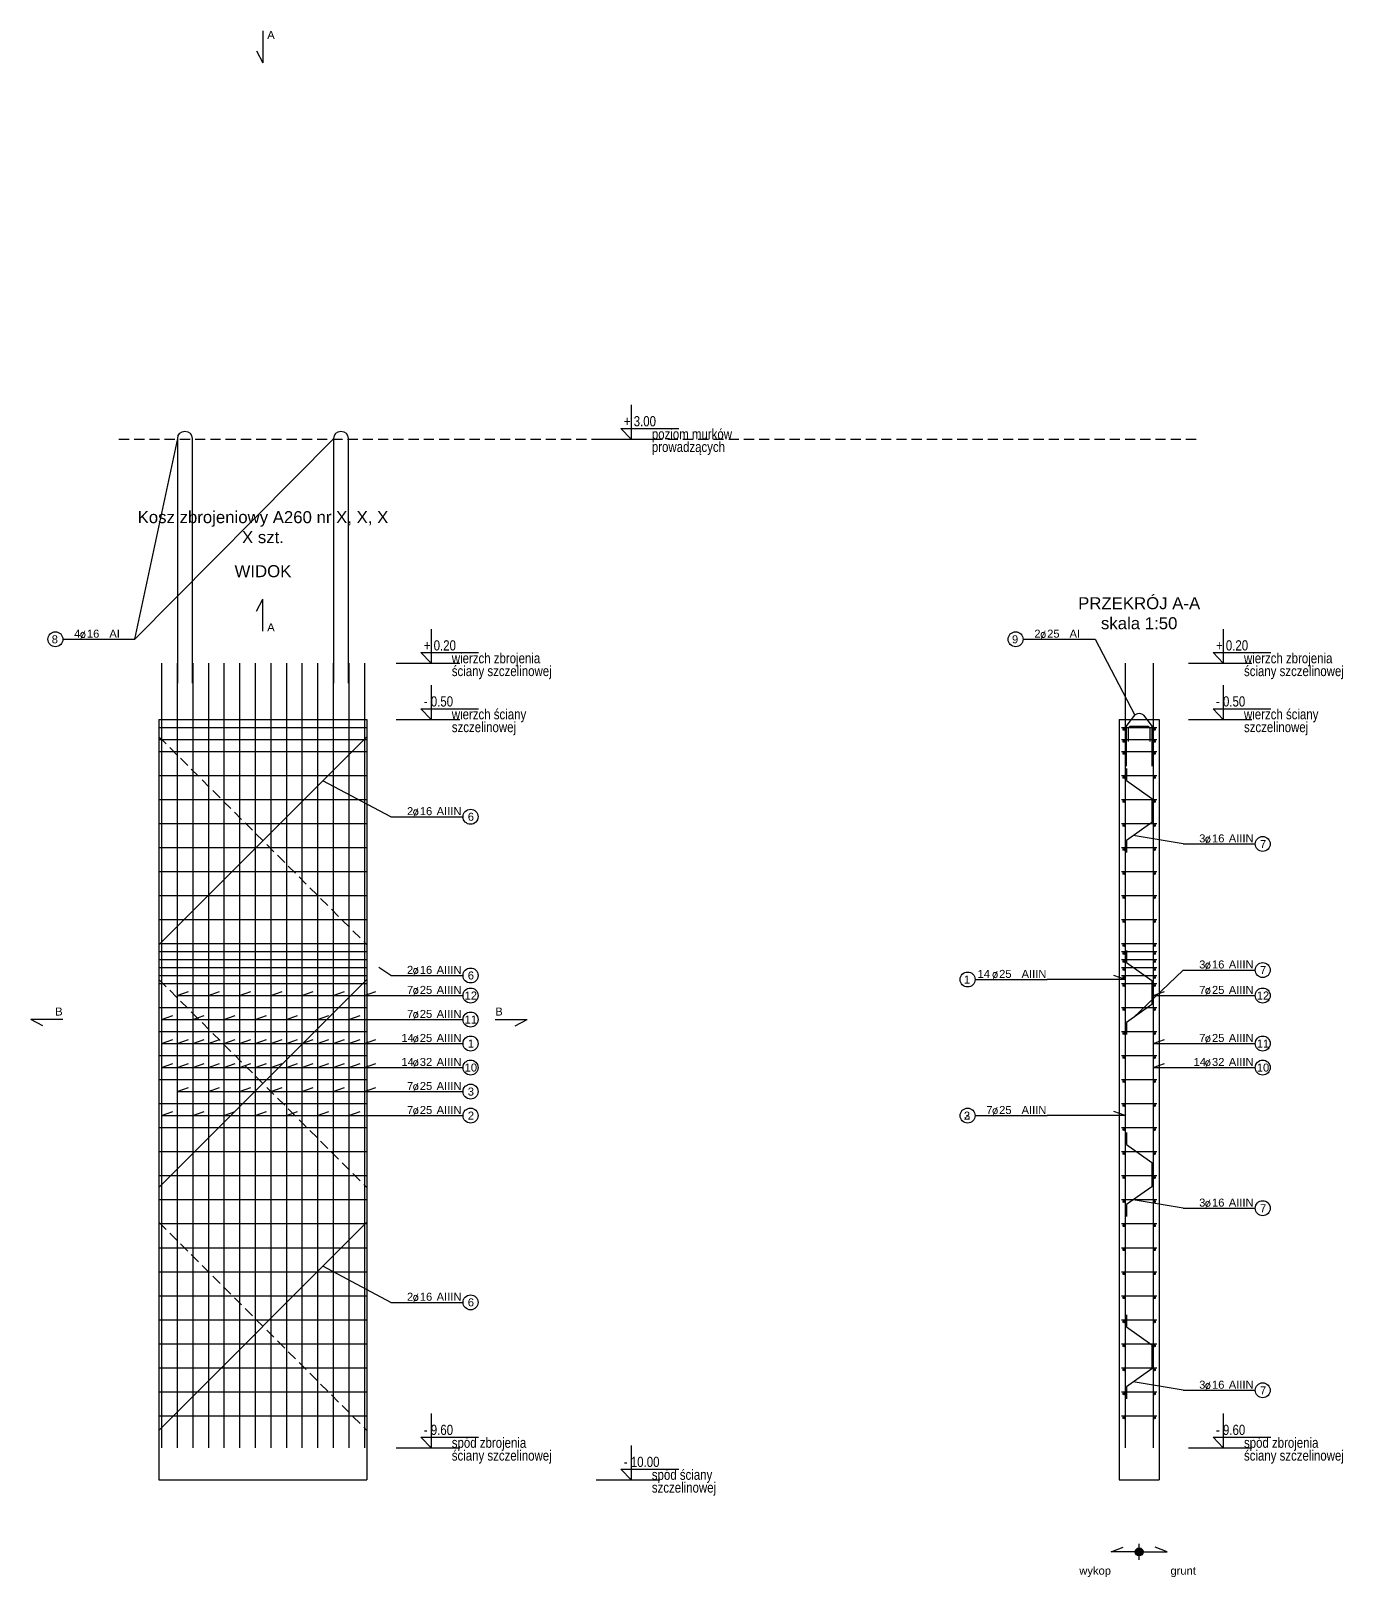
# Model space of a CAD drawing. Extents: x -5033 to 9347, y -17890 to -2362.
# Drawn here: x -1160 to 480, y -15882 to -13950 of the extents above; entities that cross this region are included whole.
import ezdxf
from ezdxf.enums import TextEntityAlignment as Align

# ---------------------------------------------------------------- set-up
doc = ezdxf.new("R2010")
doc.units = 0
doc.header["$MEASUREMENT"] = 0
doc.linetypes.add('DASHED', pattern=[19.05, 12.7, -6.35])
for name, color, linetype in [('__SOL-KOTY_WYSOKOSCIOWE', 4, 'CONTINUOUS'), ('__SOL-OPISY', 4, 'CONTINUOUS'), ('__SOL-PRZERYWANA', 253, 'DASHED'), ('__SOL-WIDOK', 4, 'CONTINUOUS'), ('__SOL-ZBROJENIE', 3, 'CONTINUOUS')]:
    doc.layers.add(name, color=color, linetype=linetype)
doc.styles.add('ARIAL', font='arial.ttf', dxfattribs={"height": 2.5})
doc.styles.add('SIMPLEX', font='SIMPLEX.SHX', dxfattribs={"width": 0.8})
doc.styles.get("Standard").update_dxf_attribs({"font": 'arial.ttf'})

# ---------------------------------------------------------------- blocks, each defined once
blk = doc.blocks.new('OPIS_PRAWY')
at = {"layer": '__SOL-OPISY'}
blk.add_line((0, 0), (90, 0), dxfattribs=at)
blk.add_circle((99.4, 0), 9.36, dxfattribs=at)
at = {"layer": '__SOL-OPISY', "style": 'SIMPLEX', "width": 0.9}
blk.add_text(' %%c ', height=10, dxfattribs=at).set_placement((20.9, 0.5))
at = {"layer": '__SOL-OPISY', "style": 'ARIAL', "width": 0.8}
blk.add_attdef('ILOSC', text='', height=10, dxfattribs=at).set_placement((27.1, 0.1), align=Align.RIGHT)
for tag, p in [('SREDNICA', (35.4, 0.1)), ('STAL', (58.4, 0.5))]:
    blk.add_attdef(tag, p, '', height=10, dxfattribs=at)
for tag, p in [('NUMER', (99.4, 0)), ('DLUGOSC', (52.8, -6.1))]:
    blk.add_attdef(tag, text='', height=10, dxfattribs=at).set_placement(p, align=Align.MIDDLE)
blk = doc.blocks.new('OPIS_LEWY')
at = {"layer": '__SOL-OPISY'}
blk.add_line((-90, 0), (0, 0), dxfattribs=at)
blk.add_circle((-99.4, 0), 9.36, dxfattribs=at)
at = {"layer": '__SOL-OPISY', "style": 'SIMPLEX', "width": 0.9}
blk.add_text(' %%c ', height=10, dxfattribs=at).set_placement((-75, 0.5))
at = {"layer": '__SOL-OPISY', "style": 'ARIAL', "width": 0.8}
for tag, p in [('NUMER', (-99.4, 0)), ('DLUGOSC', (-58.9, -6.6))]:
    blk.add_attdef(tag, text='', height=10, dxfattribs=at).set_placement(p, align=Align.MIDDLE)
blk.add_attdef('ILOSC', text='', height=10, dxfattribs=at).set_placement((-74, 0.1), align=Align.RIGHT)
for tag, p in [('SREDNICA', (-65.8, 0.1)), ('STAL', (-42.7, 0.3))]:
    blk.add_attdef(tag, p, '', height=10, dxfattribs=at)
blk = doc.blocks.new('KOTA')
at = {"layer": '__SOL-KOTY_WYSOKOSCIOWE'}
for p, q in [((0, 33.4), (0, 0)), ((-34, 0), (28, 0)), ((0, 0), (-9.9, 10.4)), ((-9.9, 10.4), (46.5, 10.4))]:
    blk.add_line(p, q, dxfattribs=at)
at = {"layer": '__SOL-KOTY_WYSOKOSCIOWE', "style": 'ARIAL', "width": 0.8}
blk.add_attdef('RZEDNA', (500.5, 15.9), '', height=10.4, dxfattribs=at)

msp = doc.modelspace()

# ---------------------------------------------------------------- hatches: boundary and pattern name
at = {"layer": '__SOL-OPISY'}
msp.add_hatch(color=256, dxfattribs=at).paths.add_polyline_path([(230, -15850, 1), (220, -15850, 1)])
at = {"layer": '__SOL-ZBROJENIE'}
for points in [[(207.2, -14822.5, 1), (204.8, -14822.5, 1)], [(245.2, -14822.5, 1), (242.8, -14822.5, 1)], [(207.2, -14837.5, 1), (204.8, -14837.5, 1)], [(207.2, -14852.5, 1), (204.8, -14852.5, 1)], [(245.2, -14837.5, 1), (242.8, -14837.5, 1)], [(245.2, -14852.5, 1), (242.8, -14852.5, 1)], [(207.2, -14882.5, 1), (204.8, -14882.5, 1)], [(245.2, -14882.5, 1), (242.8, -14882.5, 1)], [(207.2, -14912.5, 1), (204.8, -14912.5, 1)], [(245.2, -14912.5, 1), (242.8, -14912.5, 1)], [(207.2, -14942.5, 1), (204.8, -14942.5, 1)], [(245.2, -14942.5, 1), (242.8, -14942.5, 1)], [(207.2, -14972.5, 1), (204.8, -14972.5, 1)], [(245.2, -14972.5, 1), (242.8, -14972.5, 1)], [(207.2, -15002.5, 1), (204.8, -15002.5, 1)], [(245.2, -15002.5, 1), (242.8, -15002.5, 1)], [(207.2, -15032.5, 1), (204.8, -15032.5, 1)], [(245.2, -15032.5, 1), (242.8, -15032.5, 1)], [(207.2, -15062.5, 1), (204.8, -15062.5, 1)], [(245.2, -15062.5, 1), (242.8, -15062.5, 1)], [(207.2, -15092.5, 1), (204.8, -15092.5, 1)], [(207.2, -15102.5, 1), (204.8, -15102.5, 1)], [(245.2, -15092.5, 1), (242.8, -15092.5, 1)], [(245.2, -15102.5, 1), (242.8, -15102.5, 1)], [(207.2, -15112.5, 1), (204.8, -15112.5, 1)], [(207.2, -15122.5, 1), (204.8, -15122.5, 1)], [(245.2, -15112.5, 1), (242.8, -15112.5, 1)], [(245.2, -15122.5, 1), (242.8, -15122.5, 1)], [(207.2, -15132.5, 1), (204.8, -15132.5, 1)], [(207.2, -15142.5, 1), (204.8, -15142.5, 1)], [(245.2, -15132.5, 1), (242.8, -15132.5, 1)], [(245.2, -15142.5, 1), (242.8, -15142.5, 1)], [(207.2, -15172.5, 1), (204.8, -15172.5, 1)], [(245.2, -15172.5, 1), (242.8, -15172.5, 1)], [(207.2, -15202.5, 1), (204.8, -15202.5, 1)], [(245.2, -15202.5, 1), (242.8, -15202.5, 1)], [(207.2, -15232.5, 1), (204.8, -15232.5, 1)], [(245.2, -15232.5, 1), (242.8, -15232.5, 1)], [(207.2, -15262.5, 1), (204.8, -15262.5, 1)], [(245.2, -15262.5, 1), (242.8, -15262.5, 1)], [(207.2, -15292.5, 1), (204.8, -15292.5, 1)], [(245.2, -15292.5, 1), (242.8, -15292.5, 1)], [(207.2, -15322.5, 1), (204.8, -15322.5, 1)], [(245.2, -15322.5, 1), (242.8, -15322.5, 1)], [(207.2, -15352.5, 1), (204.8, -15352.5, 1)], [(245.2, -15352.5, 1), (242.8, -15352.5, 1)], [(207.2, -15382.5, 1), (204.8, -15382.5, 1)], [(245.2, -15382.5, 1), (242.8, -15382.5, 1)], [(207.2, -15412.5, 1), (204.8, -15412.5, 1)], [(245.2, -15412.5, 1), (242.8, -15412.5, 1)], [(207.2, -15442.5, 1), (204.8, -15442.5, 1)], [(245.2, -15442.5, 1), (242.8, -15442.5, 1)], [(207.2, -15472.5, 1), (204.8, -15472.5, 1)], [(245.2, -15472.5, 1), (242.8, -15472.5, 1)], [(207.2, -15502.5, 1), (204.8, -15502.5, 1)], [(245.2, -15502.5, 1), (242.8, -15502.5, 1)], [(207.2, -15532.5, 1), (204.8, -15532.5, 1)], [(245.2, -15532.5, 1), (242.8, -15532.5, 1)], [(207.2, -15562.5, 1), (204.8, -15562.5, 1)], [(245.2, -15562.5, 1), (242.8, -15562.5, 1)], [(207.2, -15592.5, 1), (204.8, -15592.5, 1)], [(245.2, -15592.5, 1), (242.8, -15592.5, 1)], [(207.2, -15622.5, 1), (204.8, -15622.5, 1)], [(245.2, -15622.5, 1), (242.8, -15622.5, 1)], [(207.2, -15652.5, 1), (204.8, -15652.5, 1)], [(245.2, -15652.5, 1), (242.8, -15652.5, 1)], [(207.2, -15682.5, 1), (204.8, -15682.5, 1)], [(245.2, -15682.5, 1), (242.8, -15682.5, 1)]]:
    msp.add_hatch(color=256, dxfattribs=at).paths.add_polyline_path(points)

# ---------------------------------------------------------------- linework, layer by layer
at = {"layer": '__SOL-OPISY'}
for p, q in [((-870, -13950), (-870, -13990)), ((-878, -13975), (-870, -13990)), ((-1030, -14710), (-976.5, -14459)), ((-1030, -14710), (-781.5, -14459)), ((-878, -14675), (-870, -14660)), ((-870, -14700), (-870, -14660)), ((170, -14710), (219.4, -14804.9)), ((-710, -14931.7), (-795, -14886.7)), ((280, -14965.7), (217.52, -14955.2)), ((-710, -15130), (-725, -15120)), ((280, -15123.2), (217.52, -15182.7)), ((207.5, -15135), (110, -15135)), ((207.5, -15135), (193.41, -15129.9)), ((-977.25, -15155), (-963.15, -15149.9)), ((-977.25, -15155), (-710, -15155)), ((-938.25, -15155), (-924.15, -15149.9)), ((-899.25, -15155), (-885.15, -15149.9)), ((-860.25, -15155), (-846.15, -15149.9)), ((-821.25, -15155), (-807.15, -15149.9)), ((-782.25, -15155), (-768.15, -15149.9)), ((-743.25, -15155), (-729.15, -15149.9)), ((242.5, -15155), (256.6, -15149.9)), ((242.5, -15155), (280, -15155)), ((-996.75, -15185), (-982.65, -15179.9)), ((-957.75, -15185), (-943.65, -15179.9)), ((-918.75, -15185), (-904.65, -15179.9)), ((-879.75, -15185), (-865.65, -15179.9)), ((-840.75, -15185), (-826.65, -15179.9)), ((-801.75, -15185), (-787.65, -15179.9)), ((-762.75, -15185), (-748.65, -15179.9)), ((-1120, -15185), (-1160, -15185)), ((-1145, -15193), (-1160, -15185)), ((-996.75, -15185), (-710, -15185)), ((-580, -15185), (-540, -15185)), ((-555, -15193), (-540, -15185)), ((-996.75, -15215), (-982.65, -15209.9)), ((-996.75, -15215), (-710, -15215)), ((-977.25, -15215), (-963.15, -15209.9)), ((-957.75, -15215), (-943.65, -15209.9)), ((-938.25, -15215), (-924.15, -15209.9)), ((-918.75, -15215), (-904.65, -15209.9)), ((-899.25, -15215), (-885.15, -15209.9)), ((-879.75, -15215), (-865.65, -15209.9)), ((-860.25, -15215), (-846.15, -15209.9)), ((-840.75, -15215), (-826.65, -15209.9)), ((-821.25, -15215), (-807.15, -15209.9)), ((-801.75, -15215), (-787.65, -15209.9)), ((-782.25, -15215), (-768.15, -15209.9)), ((-762.75, -15215), (-748.65, -15209.9)), ((-743.25, -15215), (-729.15, -15209.9)), ((242.5, -15215), (256.6, -15209.9)), ((242.5, -15215), (280, -15215)), ((-996.75, -15245), (-982.65, -15239.9)), ((-996.75, -15245), (-710, -15245)), ((-977.25, -15245), (-963.15, -15239.9)), ((-957.75, -15245), (-943.65, -15239.9)), ((-938.25, -15245), (-924.15, -15239.9)), ((-918.75, -15245), (-904.65, -15239.9)), ((-899.25, -15245), (-885.15, -15239.9)), ((-879.75, -15245), (-865.65, -15239.9)), ((-860.25, -15245), (-846.15, -15239.9)), ((-840.75, -15245), (-826.65, -15239.9)), ((-821.25, -15245), (-807.15, -15239.9)), ((-801.75, -15245), (-787.65, -15239.9)), ((-782.25, -15245), (-768.15, -15239.9)), ((-762.75, -15245), (-748.65, -15239.9)), ((-743.25, -15245), (-729.15, -15239.9)), ((242.5, -15245), (256.6, -15239.9)), ((242.5, -15245), (280, -15245)), ((-977.25, -15275), (-963.15, -15269.9)), ((-977.25, -15275), (-710, -15275)), ((-938.25, -15275), (-924.15, -15269.9)), ((-899.25, -15275), (-885.15, -15269.9)), ((-860.25, -15275), (-846.15, -15269.9)), ((-821.25, -15275), (-807.15, -15269.9)), ((-782.25, -15275), (-768.15, -15269.9)), ((-743.25, -15275), (-729.15, -15269.9)), ((-996.75, -15305), (-982.65, -15299.9)), ((-996.75, -15305), (-710, -15305)), ((-957.75, -15305), (-943.65, -15299.9)), ((-918.75, -15305), (-904.65, -15299.9)), ((-879.75, -15305), (-865.65, -15299.9)), ((-840.75, -15305), (-826.65, -15299.9)), ((-801.75, -15305), (-787.65, -15299.9)), ((-762.75, -15305), (-748.65, -15299.9)), ((207.5, -15305), (110, -15305)), ((207.5, -15305), (110, -15305)), ((207.5, -15305), (193.41, -15299.9)), ((207.5, -15305), (193.41, -15299.9)), ((280, -15420.7), (217.52, -15410.2)), ((-710, -15538.3), (-795, -15493.3)), ((280, -15648.2), (217.52, -15637.7)), ((190, -15850), (205, -15844)), ((225, -15850), (190, -15850)), ((225, -15860), (225, -15840)), ((225, -15850), (260, -15850)), ((260, -15850), (245, -15844))]:
    msp.add_line(p, q, dxfattribs=at)
msp.add_circle((225, -15850), 5, dxfattribs=at)
at = {"layer": '__SOL-PRZERYWANA'}
msp.add_line((-1050, -14460), (300, -14460), dxfattribs=at)
for points in [[(-1000, -14811.7), (-1000, -14831.7), (-740, -15091.7), (-740, -15111.7)], [(-1000, -15115), (-1000, -15135), (-740, -15395), (-740, -15415)], [(-1000, -15418.3), (-1000, -15438.3), (-740, -15698.3), (-740, -15718.3)]]:
    msp.add_lwpolyline(points, dxfattribs=at)
at = {"layer": '__SOL-WIDOK'}
for p, q in [((-1000, -14810), (-1000, -15760)), ((-1000, -14810), (-740, -14810)), ((-740, -14810), (-740, -15760)), ((200, -14810), (200, -15760)), ((200, -14810), (250, -14810)), ((250, -14810), (250, -15760)), ((-1000, -15760), (-740, -15760)), ((200, -15760), (250, -15760))]:
    msp.add_line(p, q, dxfattribs=at)
at = {"layer": '__SOL-ZBROJENIE'}
for p, q in [((-996.75, -14740), (-996.75, -15720)), ((-977.25, -14740), (-977.25, -15720)), ((-957.75, -14740), (-957.75, -15720)), ((-938.25, -14740), (-938.25, -15720)), ((-918.75, -14740), (-918.75, -15720)), ((-899.25, -14740), (-899.25, -15720)), ((-879.75, -14740), (-879.75, -15720)), ((-860.25, -14740), (-860.25, -15720)), ((-840.75, -14740), (-840.75, -15720)), ((-821.25, -14740), (-821.25, -15720)), ((-801.75, -14740), (-801.75, -15720)), ((-782.25, -14740), (-782.25, -15720)), ((-762.75, -14740), (-762.75, -15720)), ((-743.25, -14740), (-743.25, -15720)), ((207.5, -14740), (207.5, -15720)), ((242.5, -14740), (242.5, -15720)), ((-1000, -14820), (-740, -14820)), ((203, -14820), (247, -14820)), ((-1000, -14835), (-740, -14835)), ((-1000, -14850), (-740, -14850)), ((203, -14835), (247, -14835)), ((203, -14850), (247, -14850)), ((-1000, -14880), (-740, -14880)), ((203, -14880), (247, -14880)), ((-1000, -14910), (-740, -14910)), ((203, -14910), (247, -14910)), ((-1000, -14940), (-740, -14940)), ((203, -14940), (247, -14940)), ((-1000, -14970), (-740, -14970)), ((203, -14970), (247, -14970)), ((-1000, -15000), (-740, -15000)), ((203, -15000), (247, -15000)), ((-1000, -15030), (-740, -15030)), ((203, -15030), (247, -15030)), ((-1000, -15060), (-740, -15060)), ((203, -15060), (247, -15060)), ((-1000, -15090), (-740, -15090)), ((-1000, -15100), (-740, -15100)), ((203, -15090), (247, -15090)), ((203, -15100), (247, -15100)), ((-1000, -15110), (-740, -15110)), ((-1000, -15120), (-740, -15120)), ((203, -15110), (247, -15110)), ((203, -15120), (247, -15120)), ((-1000, -15130), (-740, -15130)), ((-1000, -15140), (-740, -15140)), ((203, -15130), (247, -15130)), ((203, -15140), (247, -15140)), ((-1000, -15170), (-740, -15170)), ((203, -15170), (247, -15170)), ((-1000, -15200), (-740, -15200)), ((203, -15200), (247, -15200)), ((-1000, -15230), (-740, -15230)), ((203, -15230), (247, -15230)), ((-1000, -15260), (-740, -15260)), ((203, -15260), (247, -15260)), ((-1000, -15290), (-740, -15290)), ((203, -15290), (247, -15290)), ((-1000, -15320), (-740, -15320)), ((203, -15320), (247, -15320)), ((-1000, -15350), (-740, -15350)), ((203, -15350), (247, -15350)), ((-1000, -15380), (-740, -15380)), ((203, -15380), (247, -15380)), ((-1000, -15410), (-740, -15410)), ((203, -15410), (247, -15410)), ((-1000, -15440), (-740, -15440)), ((203, -15440), (247, -15440)), ((-1000, -15470), (-740, -15470)), ((203, -15470), (247, -15470)), ((-1000, -15500), (-740, -15500)), ((203, -15500), (247, -15500)), ((-1000, -15530), (-740, -15530)), ((203, -15530), (247, -15530)), ((-1000, -15560), (-740, -15560)), ((203, -15560), (247, -15560)), ((-1000, -15590), (-740, -15590)), ((203, -15590), (247, -15590)), ((-1000, -15620), (-740, -15620)), ((203, -15620), (247, -15620)), ((-1000, -15650), (-740, -15650)), ((203, -15650), (247, -15650)), ((-1000, -15680), (-740, -15680)), ((203, -15680), (247, -15680))]:
    msp.add_line(p, q, dxfattribs=at)
for points in [[(-976.5, -14764.9), (-976.5, -14459, -1), (-958.5, -14459), (-958.5, -14764.9)], [(-781.5, -14764.9), (-781.5, -14459, -1), (-763.5, -14459), (-763.5, -14764.9)], [(209, -14868.5), (209, -14820, -0.16), (210, -14817.4), (219.4, -14804.9, -0.45), (230.6, -14804.9), (240, -14817.4, -0.16), (241, -14820), (241, -14868.5)], [(211.5, -14837.5), (211.5, -14822.5, -0.48), (215.5, -14818.5), (234.5, -14818.5, -0.48), (238.5, -14822.5), (238.5, -14837.5)]]:
    msp.add_lwpolyline(points, format="xyb", dxfattribs=at)
for points in [[(-740, -14811.7), (-740, -14831.7), (-1000, -15091.7), (-1000, -15111.7)], [(209, -14871.3), (209, -14886.3), (241, -14908.8), (241, -14938.8), (209, -14961.2), (209, -14976.2)], [(209, -15098.8), (209, -15113.8), (241, -15136.2), (241, -15166.2), (209, -15188.7), (209, -15203.7)], [(-740, -15115), (-740, -15135), (-1000, -15395), (-1000, -15415)], [(209, -15326.3), (209, -15341.3), (241, -15363.8), (241, -15393.8), (209, -15416.2), (209, -15431.2)], [(-740, -15418.3), (-740, -15438.3), (-1000, -15698.3), (-1000, -15718.3)], [(209, -15553.8), (209, -15568.8), (241, -15591.2), (241, -15621.2), (209, -15643.7), (209, -15658.7)]]:
    msp.add_lwpolyline(points, dxfattribs=at)
for centre in [(206, -14822.5), (244, -14822.5), (206, -14837.5), (206, -14852.5), (244, -14837.5), (244, -14852.5), (206, -14882.5), (244, -14882.5), (206, -14912.5), (244, -14912.5), (206, -14942.5), (244, -14942.5), (206, -14972.5), (244, -14972.5), (206, -15002.5), (244, -15002.5), (206, -15032.5), (244, -15032.5), (206, -15062.5), (244, -15062.5), (206, -15092.5), (206, -15102.5), (244, -15092.5), (244, -15102.5), (206, -15112.5), (206, -15122.5), (244, -15112.5), (244, -15122.5), (206, -15132.5), (206, -15142.5), (244, -15132.5), (244, -15142.5), (206, -15172.5), (244, -15172.5), (206, -15202.5), (244, -15202.5), (206, -15232.5), (244, -15232.5), (206, -15262.5), (244, -15262.5), (206, -15292.5), (244, -15292.5), (206, -15322.5), (244, -15322.5), (206, -15352.5), (244, -15352.5), (206, -15382.5), (244, -15382.5), (206, -15412.5), (244, -15412.5), (206, -15442.5), (244, -15442.5), (206, -15472.5), (244, -15472.5), (206, -15502.5), (244, -15502.5), (206, -15532.5), (244, -15532.5), (206, -15562.5), (244, -15562.5), (206, -15592.5), (244, -15592.5), (206, -15622.5), (244, -15622.5), (206, -15652.5), (244, -15652.5), (206, -15682.5), (244, -15682.5)]:
    msp.add_circle(centre, 1.2, dxfattribs=at)

# ---------------------------------------------------------------- block references
at = {"layer": '__SOL-KOTY_WYSOKOSCIOWE'}
ref = msp.add_blockref('KOTA', (-410, -14460), dxfattribs=dict(at, xscale=1.28, yscale=1.28, zscale=1.28))
ref.add_attrib('RZEDNA', '+ 3.00', (-419, -14444), dxfattribs={"height": 12.8, "style": 'ARIAL', "width": 0.8})
ref.add_attrib('OPIS1', 'poziom murków', (-384, -14460), dxfattribs={"height": 12.8, "style": 'ARIAL', "width": 0.8})
ref.add_attrib('OPIS2', 'prowadzących', (-384, -14476), dxfattribs={"height": 12.8, "style": 'ARIAL', "width": 0.8})
ref = msp.add_blockref('KOTA', (-660, -14740), dxfattribs=dict(at, xscale=1.28, yscale=1.28, zscale=1.28))
ref.add_attrib('RZEDNA', '+ 0.20', (-669, -14724), dxfattribs={"height": 12.8, "style": 'ARIAL', "width": 0.8})
ref.add_attrib('OPIS1', 'wierzch zbrojenia', (-634, -14740), dxfattribs={"height": 12.8, "style": 'ARIAL', "width": 0.8})
ref.add_attrib('OPIS2', 'ściany szczelinowej', (-634, -14756), dxfattribs={"height": 12.8, "style": 'ARIAL', "width": 0.8})
ref = msp.add_blockref('KOTA', (330, -14740), dxfattribs=dict(at, xscale=1.28, yscale=1.28, zscale=1.28))
ref.add_attrib('RZEDNA', '+ 0.20', (321, -14724), dxfattribs={"height": 12.8, "style": 'ARIAL', "width": 0.8})
ref.add_attrib('OPIS1', 'wierzch zbrojenia', (356, -14740), dxfattribs={"height": 12.8, "style": 'ARIAL', "width": 0.8})
ref.add_attrib('OPIS2', 'ściany szczelinowej', (356, -14756), dxfattribs={"height": 12.8, "style": 'ARIAL', "width": 0.8})
ref = msp.add_blockref('KOTA', (-660, -14810), dxfattribs=dict(at, xscale=1.28, yscale=1.28, zscale=1.28))
ref.add_attrib('RZEDNA', '- 0.50', (-669, -14794), dxfattribs={"height": 12.8, "style": 'ARIAL', "width": 0.8})
ref.add_attrib('OPIS1', 'wierzch ściany', (-634, -14810), dxfattribs={"height": 12.8, "style": 'ARIAL', "width": 0.8})
ref.add_attrib('OPIS2', 'szczelinowej', (-634, -14826), dxfattribs={"height": 12.8, "style": 'ARIAL', "width": 0.8})
ref = msp.add_blockref('KOTA', (330, -14810), dxfattribs=dict(at, xscale=1.28, yscale=1.28, zscale=1.28))
ref.add_attrib('RZEDNA', '- 0.50', (321, -14794), dxfattribs={"height": 12.8, "style": 'ARIAL', "width": 0.8})
ref.add_attrib('OPIS1', 'wierzch ściany', (356, -14810), dxfattribs={"height": 12.8, "style": 'ARIAL', "width": 0.8})
ref.add_attrib('OPIS2', 'szczelinowej', (356, -14826), dxfattribs={"height": 12.8, "style": 'ARIAL', "width": 0.8})
ref = msp.add_blockref('KOTA', (-660, -15720), dxfattribs=dict(at, xscale=1.28, yscale=1.28, zscale=1.28))
ref.add_attrib('RZEDNA', '- 9.60', (-669, -15704), dxfattribs={"height": 12.8, "style": 'ARIAL', "width": 0.8})
ref.add_attrib('OPIS1', 'spód zbrojenia', (-634, -15720), dxfattribs={"height": 12.8, "style": 'ARIAL', "width": 0.8})
ref.add_attrib('OPIS2', 'ściany szczelinowej', (-634, -15736), dxfattribs={"height": 12.8, "style": 'ARIAL', "width": 0.8})
ref = msp.add_blockref('KOTA', (330, -15720), dxfattribs=dict(at, xscale=1.28, yscale=1.28, zscale=1.28))
ref.add_attrib('RZEDNA', '- 9.60', (321, -15704), dxfattribs={"height": 12.8, "style": 'ARIAL', "width": 0.8})
ref.add_attrib('OPIS1', 'spód zbrojenia', (356, -15720), dxfattribs={"height": 12.8, "style": 'ARIAL', "width": 0.8})
ref.add_attrib('OPIS2', 'ściany szczelinowej', (356, -15736), dxfattribs={"height": 12.8, "style": 'ARIAL', "width": 0.8})
ref = msp.add_blockref('KOTA', (-410, -15760), dxfattribs=dict(at, xscale=1.28, yscale=1.28, zscale=1.28))
ref.add_attrib('RZEDNA', '- 10.00', (-419, -15744), dxfattribs={"height": 12.8, "style": 'ARIAL', "width": 0.8})
ref.add_attrib('OPIS1', 'spód ściany', (-384, -15760), dxfattribs={"height": 12.8, "style": 'ARIAL', "width": 0.8})
ref.add_attrib('OPIS2', 'szczelinowej', (-384, -15776), dxfattribs={"height": 12.8, "style": 'ARIAL', "width": 0.8})
at = {"layer": '__SOL-OPISY'}
ref = msp.add_blockref('OPIS_LEWY', (-1030, -14710), dxfattribs=at)
ref.add_attrib('ILOSC', '4', (-1106, -14708), dxfattribs={"height": 10, "style": 'ARIAL'})
ref.add_attrib('SREDNICA', '16', (-1090, -14708), dxfattribs={"height": 10, "style": 'ARIAL'})
ref.add_attrib('STAL', 'AI', (-1062, -14708), dxfattribs={"height": 10, "style": 'ARIAL'})
ref.add_attrib('NUMER', '8', (-1134, -14715), dxfattribs={"height": 10, "style": 'ARIAL'})
ref = msp.add_blockref('OPIS_LEWY', (170, -14710), dxfattribs=at)
ref.add_attrib('ILOSC', '2', (94, -14708), dxfattribs={"height": 10, "style": 'ARIAL'})
ref.add_attrib('SREDNICA', '25', (110, -14708), dxfattribs={"height": 10, "style": 'ARIAL'})
ref.add_attrib('STAL', 'AI', (138, -14708), dxfattribs={"height": 10, "style": 'ARIAL'})
ref.add_attrib('NUMER', '9', (66, -14715), dxfattribs={"height": 10, "style": 'ARIAL'})
ref = msp.add_blockref('OPIS_PRAWY', (-710, -14931.7), dxfattribs=at)
ref.add_attrib('ILOSC', '2', (-690, -14929.7), dxfattribs={"height": 10, "style": 'ARIAL'})
ref.add_attrib('SREDNICA', '16', (-674, -14929.7), dxfattribs={"height": 10, "style": 'ARIAL'})
ref.add_attrib('STAL', 'AIIIN', (-653, -14929.7), dxfattribs={"height": 10, "style": 'ARIAL'})
ref.add_attrib('NUMER', '6', (-614, -14936.7), dxfattribs={"height": 10, "style": 'ARIAL'})
ref = msp.add_blockref('OPIS_PRAWY', (280, -14965.7), dxfattribs=at)
ref.add_attrib('ILOSC', '3', (300, -14963.7), dxfattribs={"height": 10, "style": 'ARIAL'})
ref.add_attrib('SREDNICA', '16', (316, -14963.7), dxfattribs={"height": 10, "style": 'ARIAL'})
ref.add_attrib('STAL', 'AIIIN', (337, -14963.7), dxfattribs={"height": 10, "style": 'ARIAL'})
ref.add_attrib('NUMER', '7', (376, -14970.7), dxfattribs={"height": 10, "style": 'ARIAL'})
ref = msp.add_blockref('OPIS_PRAWY', (-710, -15130), dxfattribs=at)
ref.add_attrib('ILOSC', '2', (-690, -15128), dxfattribs={"height": 10, "style": 'ARIAL'})
ref.add_attrib('SREDNICA', '16', (-674, -15128), dxfattribs={"height": 10, "style": 'ARIAL'})
ref.add_attrib('STAL', 'AIIIN', (-653, -15128), dxfattribs={"height": 10, "style": 'ARIAL'})
ref.add_attrib('NUMER', '6', (-614, -15135), dxfattribs={"height": 10, "style": 'ARIAL'})
ref = msp.add_blockref('OPIS_LEWY', (110, -15135), dxfattribs=at)
ref.add_attrib('ILOSC', '14', (23, -15133), dxfattribs={"height": 10, "style": 'ARIAL'})
ref.add_attrib('SREDNICA', '25', (50, -15133), dxfattribs={"height": 10, "style": 'ARIAL'})
ref.add_attrib('STAL', 'AIIIN', (78, -15133), dxfattribs={"height": 10, "style": 'ARIAL'})
ref.add_attrib('NUMER', '1', (6, -15140), dxfattribs={"height": 10, "style": 'ARIAL'})
ref = msp.add_blockref('OPIS_PRAWY', (280, -15123.2), dxfattribs=at)
ref.add_attrib('ILOSC', '3', (300, -15121.2), dxfattribs={"height": 10, "style": 'ARIAL'})
ref.add_attrib('SREDNICA', '16', (316, -15121.2), dxfattribs={"height": 10, "style": 'ARIAL'})
ref.add_attrib('STAL', 'AIIIN', (337, -15121.2), dxfattribs={"height": 10, "style": 'ARIAL'})
ref.add_attrib('NUMER', '7', (376, -15128.2), dxfattribs={"height": 10, "style": 'ARIAL'})
ref = msp.add_blockref('OPIS_PRAWY', (-710, -15155), dxfattribs=at)
ref.add_attrib('ILOSC', '7', (-690, -15153), dxfattribs={"height": 10, "style": 'ARIAL'})
ref.add_attrib('SREDNICA', '25', (-674, -15153), dxfattribs={"height": 10, "style": 'ARIAL'})
ref.add_attrib('STAL', 'AIIIN', (-653, -15153), dxfattribs={"height": 10, "style": 'ARIAL'})
ref.add_attrib('NUMER', '12', (-618, -15160), dxfattribs={"height": 10, "style": 'ARIAL'})
ref = msp.add_blockref('OPIS_PRAWY', (280, -15155), dxfattribs=at)
ref.add_attrib('ILOSC', '7', (300, -15153), dxfattribs={"height": 10, "style": 'ARIAL'})
ref.add_attrib('SREDNICA', '25', (316, -15153), dxfattribs={"height": 10, "style": 'ARIAL'})
ref.add_attrib('STAL', 'AIIIN', (337, -15153), dxfattribs={"height": 10, "style": 'ARIAL'})
ref.add_attrib('NUMER', '12', (372, -15160), dxfattribs={"height": 10, "style": 'ARIAL'})
ref = msp.add_blockref('OPIS_PRAWY', (-710, -15185), dxfattribs=at)
ref.add_attrib('ILOSC', '7', (-690, -15183), dxfattribs={"height": 10, "style": 'ARIAL'})
ref.add_attrib('SREDNICA', '25', (-674, -15183), dxfattribs={"height": 10, "style": 'ARIAL'})
ref.add_attrib('STAL', 'AIIIN', (-653, -15183), dxfattribs={"height": 10, "style": 'ARIAL'})
ref.add_attrib('NUMER', '11', (-618, -15190), dxfattribs={"height": 10, "style": 'ARIAL'})
ref = msp.add_blockref('OPIS_PRAWY', (-710, -15215), dxfattribs=at)
ref.add_attrib('ILOSC', '14', (-697, -15213), dxfattribs={"height": 10, "style": 'ARIAL'})
ref.add_attrib('SREDNICA', '25', (-674, -15213), dxfattribs={"height": 10, "style": 'ARIAL'})
ref.add_attrib('STAL', 'AIIIN', (-653, -15213), dxfattribs={"height": 10, "style": 'ARIAL'})
ref.add_attrib('NUMER', '1', (-614, -15220), dxfattribs={"height": 10, "style": 'ARIAL'})
ref = msp.add_blockref('OPIS_PRAWY', (280, -15215), dxfattribs=at)
ref.add_attrib('ILOSC', '7', (300, -15213), dxfattribs={"height": 10, "style": 'ARIAL'})
ref.add_attrib('SREDNICA', '25', (316, -15213), dxfattribs={"height": 10, "style": 'ARIAL'})
ref.add_attrib('STAL', 'AIIIN', (337, -15213), dxfattribs={"height": 10, "style": 'ARIAL'})
ref.add_attrib('NUMER', '11', (372, -15220), dxfattribs={"height": 10, "style": 'ARIAL'})
ref = msp.add_blockref('OPIS_PRAWY', (-710, -15245), dxfattribs=at)
ref.add_attrib('ILOSC', '14', (-697, -15243), dxfattribs={"height": 10, "style": 'ARIAL'})
ref.add_attrib('SREDNICA', '32', (-674, -15243), dxfattribs={"height": 10, "style": 'ARIAL'})
ref.add_attrib('STAL', 'AIIIN', (-653, -15243), dxfattribs={"height": 10, "style": 'ARIAL'})
ref.add_attrib('NUMER', '10', (-618, -15250), dxfattribs={"height": 10, "style": 'ARIAL'})
ref = msp.add_blockref('OPIS_PRAWY', (280, -15245), dxfattribs=at)
ref.add_attrib('ILOSC', '14', (293, -15243), dxfattribs={"height": 10, "style": 'ARIAL'})
ref.add_attrib('SREDNICA', '32', (316, -15243), dxfattribs={"height": 10, "style": 'ARIAL'})
ref.add_attrib('STAL', 'AIIIN', (337, -15243), dxfattribs={"height": 10, "style": 'ARIAL'})
ref.add_attrib('NUMER', '10', (372, -15250), dxfattribs={"height": 10, "style": 'ARIAL'})
ref = msp.add_blockref('OPIS_PRAWY', (-710, -15275), dxfattribs=at)
ref.add_attrib('ILOSC', '7', (-690, -15273), dxfattribs={"height": 10, "style": 'ARIAL'})
ref.add_attrib('SREDNICA', '25', (-674, -15273), dxfattribs={"height": 10, "style": 'ARIAL'})
ref.add_attrib('STAL', 'AIIIN', (-653, -15273), dxfattribs={"height": 10, "style": 'ARIAL'})
ref.add_attrib('NUMER', '3', (-614, -15280), dxfattribs={"height": 10, "style": 'ARIAL'})
ref = msp.add_blockref('OPIS_PRAWY', (-710, -15305), dxfattribs=at)
ref.add_attrib('ILOSC', '7', (-690, -15303), dxfattribs={"height": 10, "style": 'ARIAL'})
ref.add_attrib('SREDNICA', '25', (-674, -15303), dxfattribs={"height": 10, "style": 'ARIAL'})
ref.add_attrib('STAL', 'AIIIN', (-653, -15303), dxfattribs={"height": 10, "style": 'ARIAL'})
ref.add_attrib('NUMER', '2', (-614, -15310), dxfattribs={"height": 10, "style": 'ARIAL'})
ref = msp.add_blockref('OPIS_LEWY', (110, -15305), dxfattribs=at)
ref.add_attrib('ILOSC', '7', (34, -15303), dxfattribs={"height": 10, "style": 'ARIAL'})
ref.add_attrib('SREDNICA', '25', (50, -15303), dxfattribs={"height": 10, "style": 'ARIAL'})
ref.add_attrib('STAL', 'AIIIN', (78, -15303), dxfattribs={"height": 10, "style": 'ARIAL'})
ref.add_attrib('NUMER', '2', (6, -15310), dxfattribs={"height": 10, "style": 'ARIAL'})
ref = msp.add_blockref('OPIS_LEWY', (110, -15305), dxfattribs=at)
ref.add_attrib('ILOSC', '7', (34, -15303), dxfattribs={"height": 10, "style": 'ARIAL'})
ref.add_attrib('SREDNICA', '25', (50, -15303), dxfattribs={"height": 10, "style": 'ARIAL'})
ref.add_attrib('STAL', 'AIIIN', (78, -15303), dxfattribs={"height": 10, "style": 'ARIAL'})
ref.add_attrib('NUMER', '3', (6, -15310), dxfattribs={"height": 10, "style": 'ARIAL'})
ref = msp.add_blockref('OPIS_PRAWY', (280, -15420.7), dxfattribs=at)
ref.add_attrib('ILOSC', '3', (300, -15418.7), dxfattribs={"height": 10, "style": 'ARIAL'})
ref.add_attrib('SREDNICA', '16', (316, -15418.7), dxfattribs={"height": 10, "style": 'ARIAL'})
ref.add_attrib('STAL', 'AIIIN', (337, -15418.7), dxfattribs={"height": 10, "style": 'ARIAL'})
ref.add_attrib('NUMER', '7', (376, -15425.7), dxfattribs={"height": 10, "style": 'ARIAL'})
ref = msp.add_blockref('OPIS_PRAWY', (-710, -15538.3), dxfattribs=at)
ref.add_attrib('ILOSC', '2', (-690, -15536.3), dxfattribs={"height": 10, "style": 'ARIAL'})
ref.add_attrib('SREDNICA', '16', (-674, -15536.3), dxfattribs={"height": 10, "style": 'ARIAL'})
ref.add_attrib('STAL', 'AIIIN', (-653, -15536.3), dxfattribs={"height": 10, "style": 'ARIAL'})
ref.add_attrib('NUMER', '6', (-614, -15543.3), dxfattribs={"height": 10, "style": 'ARIAL'})
ref = msp.add_blockref('OPIS_PRAWY', (280, -15648.2), dxfattribs=at)
ref.add_attrib('ILOSC', '3', (300, -15646.2), dxfattribs={"height": 10, "style": 'ARIAL'})
ref.add_attrib('SREDNICA', '16', (316, -15646.2), dxfattribs={"height": 10, "style": 'ARIAL'})
ref.add_attrib('STAL', 'AIIIN', (337, -15646.2), dxfattribs={"height": 10, "style": 'ARIAL'})
ref.add_attrib('NUMER', '7', (376, -15653.2), dxfattribs={"height": 10, "style": 'ARIAL'})

# ---------------------------------------------------------------- texts
at = {"layer": '__SOL-OPISY', "width": 2500, "attachment_point": 5}
for s, insert, char_height in [('A\\P', (-860, -13955), 10), ('Kosz zbrojeniowy A260 nr X, X, X\\PX szt.\\P', (-870, -14570), 15), ('\\P\\PWIDOK\\P', (-870, -14600), 15), ('\\P\\P\\PPRZEKRÓJ A-A\\Pskala 1:50\\P', (225, -14640), 15), ('A\\P', (-860, -14695), 10), ('B\\P', (-1125, -15175), 10), ('B\\P', (-575, -15175), 10), ('wykop\\P', (170, -15875), 10), ('grunt\\P', (280, -15875), 10)]:
    msp.add_mtext(s, dxfattribs=dict(at, insert=insert, char_height=char_height))

doc.saveas('drawing.dxf')
